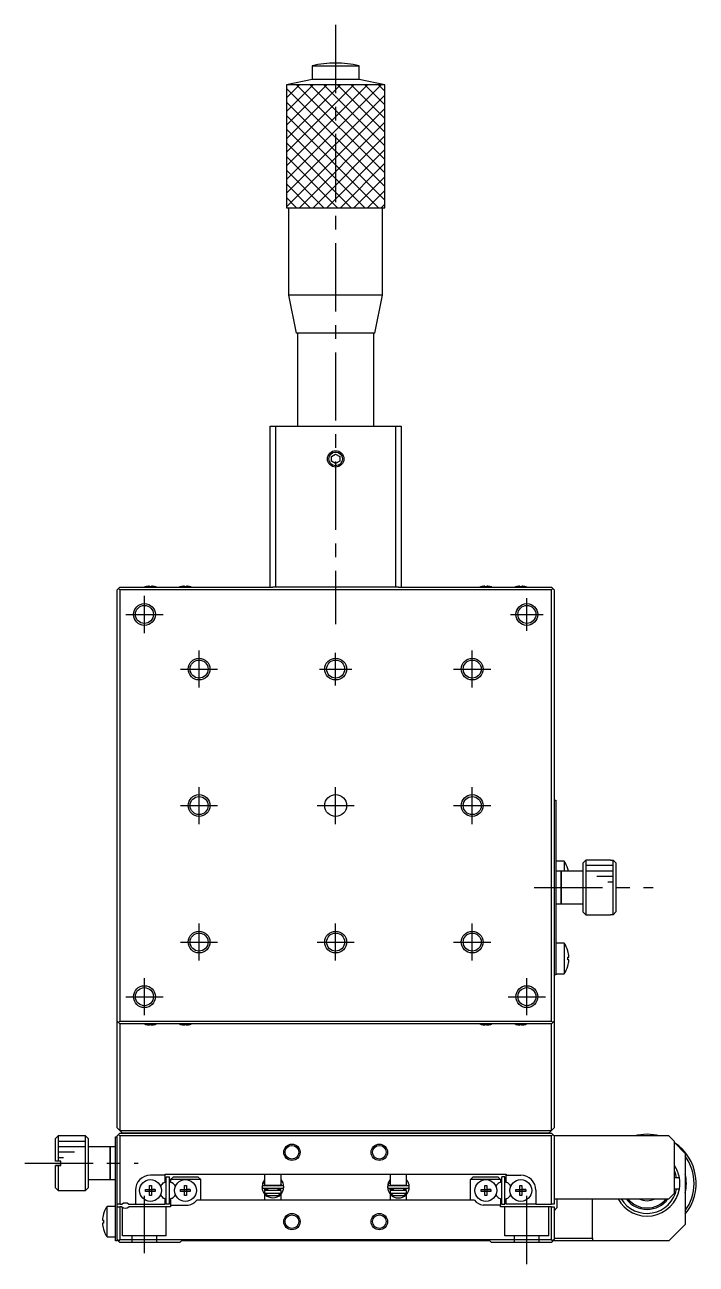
# Model space of a CAD drawing. Extents: x -456 to 403, y 25 to 700.
# Drawn here: x -137.8 to -14.9, y 56.8 to 283.8 of the extents above; entities that cross this region are included whole.
import ezdxf

# ---------------------------------------------------------------- set-up
doc = ezdxf.new("R2010")
doc.units = 0
doc.header["$LTSCALE"] = 10
doc.linetypes.add('CENTER', pattern=[2, 1.25, -0.25, 0.25, -0.25])
doc.linetypes.add('DASHED', pattern=[3.5, 2, -1.5])
doc.layers.get('0').update_dxf_attribs({"linetype": 'CONTINUOUS'})
doc.layers.add('CENTER', color=1, linetype='CENTER')

msp = doc.modelspace()

# ---------------------------------------------------------------- linework, layer by layer
at = {"color": 7, "linetype": 'CONTINUOUS'}
for p, q in [((-85.154457, 276.250419), (-76.554457, 276.250419)), ((-85.154457, 276.250419), (-85.154457, 273.750419)), ((-76.554457, 273.750419), (-76.554457, 276.250419)), ((-85.154457, 273.750419), (-89.854457, 272.750419)), ((-80.854485, 272.750419), (-89.854457, 272.750419)), ((-89.854457, 272.750419), (-89.854457, 250.250419)), ((-80.85447, 273.750419), (-85.154457, 273.750419)), ((-71.854457, 272.750419), (-80.854485, 272.750419)), ((-76.554457, 273.750419), (-80.85447, 273.750419)), ((-71.854457, 272.750419), (-76.554457, 273.750419)), ((-71.854457, 250.250419), (-71.854457, 272.750419)), ((-89.854457, 250.250419), (-71.854457, 250.250419)), ((-89.454457, 250.250419), (-89.454457, 234.250419)), ((-72.254457, 234.250419), (-72.254457, 250.250419)), ((-72.254457, 234.250419), (-89.454457, 234.250419)), ((-89.454457, 234.250419), (-88.054457, 227.250419)), ((-73.654457, 227.250419), (-72.254457, 234.250419)), ((-73.654457, 227.250419), (-88.054457, 227.250419)), ((-87.854457, 227.250419), (-87.854457, 210.250419)), ((-73.854457, 210.250419), (-73.854457, 227.250419)), ((-92.854457, 180.750419), (-92.854457, 210.250419)), ((-92.854457, 210.250419), (-91.854457, 210.250419)), ((-91.854457, 210.250419), (-91.854457, 180.750419)), ((-91.854457, 210.250419), (-69.854457, 210.250419)), ((-69.854457, 180.750419), (-69.854457, 210.250419)), ((-69.854457, 210.250419), (-68.854457, 210.250419)), ((-68.854457, 210.250419), (-68.854457, 180.750419)), ((-81.604457, 204.683431), (-80.854457, 205.116444)), ((-81.604457, 203.817406), (-81.604457, 204.683431)), ((-80.854457, 205.116444), (-80.104457, 204.683431)), ((-80.104457, 204.683431), (-80.104457, 203.817406)), ((-80.854457, 203.384393), (-81.604457, 203.817406)), ((-80.104457, 203.817406), (-80.854457, 203.384393)), ((-120.604457, 180.500419), (-120.854457, 180.250419)), ((-120.854457, 101.250419), (-120.854457, 180.250419)), ((-120.354457, 180.750419), (-120.604457, 180.500419)), ((-120.354457, 180.250419), (-120.604457, 180.500419)), ((-120.354457, 180.750419), (-92.354457, 180.750419)), ((-41.354457, 180.250419), (-120.354457, 180.250419)), ((-120.354457, 180.250419), (-120.354457, 101.250419)), ((-115.640819, 180.81994), (-115.643073, 180.824563)), ((-115.640819, 180.81994), (-115.643073, 180.824563)), ((-114.934457, 180.81994), (-114.934457, 180.940278)), ((-114.574457, 180.81994), (-114.934457, 180.81994)), ((-114.574457, 180.940278), (-114.574457, 180.81994)), ((-113.865841, 180.824563), (-113.868096, 180.81994)), ((-113.865841, 180.824563), (-113.868096, 180.81994)), ((-109.240819, 180.81994), (-109.243073, 180.824563)), ((-109.240819, 180.81994), (-109.243073, 180.824563)), ((-108.534457, 180.81994), (-108.534457, 180.940278)), ((-108.174457, 180.81994), (-108.534457, 180.81994)), ((-108.174457, 180.940278), (-108.174457, 180.81994)), ((-107.465841, 180.824563), (-107.468096, 180.81994)), ((-107.465841, 180.824563), (-107.468096, 180.81994)), ((-91.854457, 180.750419), (-92.354457, 180.750419)), ((-69.854457, 180.750419), (-91.854457, 180.750419)), ((-69.354457, 180.750419), (-69.854457, 180.750419)), ((-69.354457, 180.750419), (-41.354457, 180.750419)), ((-54.240819, 180.81994), (-54.243073, 180.824563)), ((-54.240819, 180.81994), (-54.243073, 180.824563)), ((-53.534457, 180.81994), (-53.534457, 180.940278)), ((-53.174457, 180.81994), (-53.534457, 180.81994)), ((-53.174457, 180.940278), (-53.174457, 180.81994)), ((-52.465841, 180.824563), (-52.468096, 180.81994)), ((-52.465841, 180.824563), (-52.468096, 180.81994)), ((-47.840819, 180.81994), (-47.843073, 180.824563)), ((-47.840819, 180.81994), (-47.843073, 180.824563)), ((-47.134457, 180.81994), (-47.134457, 180.940278)), ((-46.774457, 180.81994), (-47.134457, 180.81994)), ((-46.774457, 180.940278), (-46.774457, 180.81994)), ((-46.065841, 180.824563), (-46.068096, 180.81994)), ((-46.065841, 180.824563), (-46.068096, 180.81994)), ((-41.104457, 180.500419), (-41.354457, 180.750419)), ((-41.354457, 180.250419), (-41.104457, 180.500419)), ((-41.354457, 101.250419), (-41.354457, 180.250419)), ((-40.854457, 180.250419), (-41.104457, 180.500419)), ((-40.854457, 180.250419), (-40.854457, 101.250419)), ((-40.854457, 141.750419), (-40.554457, 141.750419)), ((-40.554457, 141.750419), (-40.554457, 139.750419)), ((-40.554457, 139.750419), (-40.554457, 111.750419)), ((-39.011994, 130.550419), (-40.554457, 130.550419)), ((-39.011994, 130.550419), (-39.011994, 128.750419)), ((-35.054457, 130.750419), (-35.554457, 130.250419)), ((-35.554457, 121.250419), (-35.554457, 130.250419)), ((-35.054457, 130.750419), (-35.054457, 120.750419)), ((-30.554457, 130.750419), (-35.054457, 130.750419)), ((-30.554457, 130.750419), (-30.554457, 130.734393)), ((-30.554457, 130.734393), (-30.054457, 130.734393)), ((-30.054457, 120.766444), (-30.054457, 130.734393)), ((-30.054457, 130.734393), (-29.554457, 130.232606)), ((-29.554457, 130.232606), (-29.554457, 121.268232)), ((-39.554457, 128.750419), (-40.554457, 128.750419)), ((-39.554457, 128.750419), (-39.554457, 122.750419)), ((-39.554457, 122.750419), (-39.554457, 128.750419)), ((-35.554457, 128.750419), (-39.554457, 128.750419)), ((-38.361253, 129.149558), (-38.355084, 129.152566)), ((-38.361253, 129.149558), (-38.355084, 129.152566)), ((-40.554457, 122.750419), (-39.554457, 122.750419)), ((-39.554457, 122.750419), (-35.554457, 122.750419)), ((-35.554457, 121.250419), (-35.054457, 120.750419)), ((-35.054457, 120.750419), (-30.554457, 120.750419)), ((-30.054457, 120.766444), (-30.554457, 120.766444)), ((-30.554457, 120.766444), (-30.554457, 120.750419)), ((-29.554457, 121.268232), (-30.054457, 120.766444)), ((-39.011994, 115.550419), (-40.554457, 115.550419)), ((-39.011994, 115.550419), (-39.011994, 109.950419)), ((-38.361253, 114.149558), (-38.355084, 114.152566)), ((-38.361253, 114.149558), (-38.355084, 114.152566)), ((-40.554457, 111.750419), (-40.554457, 109.750419)), ((-38.361253, 113.010419), (-38.167995, 113.010419)), ((-38.361253, 112.490419), (-38.361253, 113.010419)), ((-38.167995, 112.490419), (-38.361253, 112.490419)), ((-38.355084, 111.348271), (-38.361253, 111.35128)), ((-38.355084, 111.348271), (-38.361253, 111.35128)), ((-40.554457, 109.750419), (-40.854457, 109.750419)), ((-40.554457, 109.950419), (-39.011994, 109.950419)), ((-120.854457, 101.250419), (-120.604457, 101.000419)), ((-120.854457, 81.750419), (-120.854457, 101.250419)), ((-120.604457, 101.000419), (-120.354457, 101.250419)), ((-120.604457, 101.000419), (-120.354457, 100.750419)), ((-120.354457, 101.250419), (-41.354457, 101.250419)), ((-41.354457, 100.750419), (-120.354457, 100.750419)), ((-120.354457, 100.750419), (-120.354457, 81.250419)), ((-115.643073, 100.676275), (-115.640819, 100.680897)), ((-115.643073, 100.676275), (-115.640819, 100.680897)), ((-114.934457, 100.680897), (-114.574457, 100.680897)), ((-114.934457, 100.56056), (-114.934457, 100.680897)), ((-114.574457, 100.680897), (-114.574457, 100.56056)), ((-113.868096, 100.680897), (-113.865841, 100.676275)), ((-113.868096, 100.680897), (-113.865841, 100.676275)), ((-109.243073, 100.676275), (-109.240819, 100.680897)), ((-109.243073, 100.676275), (-109.240819, 100.680897)), ((-108.534457, 100.680897), (-108.174457, 100.680897)), ((-108.534457, 100.56056), (-108.534457, 100.680897)), ((-108.174457, 100.680897), (-108.174457, 100.56056)), ((-107.468096, 100.680897), (-107.465841, 100.676275)), ((-107.468096, 100.680897), (-107.465841, 100.676275)), ((-54.243073, 100.676275), (-54.240819, 100.680897)), ((-54.243073, 100.676275), (-54.240819, 100.680897)), ((-53.534457, 100.680897), (-53.174457, 100.680897)), ((-53.534457, 100.56056), (-53.534457, 100.680897)), ((-53.174457, 100.680897), (-53.174457, 100.56056)), ((-52.468096, 100.680897), (-52.465841, 100.676275)), ((-52.468096, 100.680897), (-52.465841, 100.676275)), ((-47.843073, 100.676275), (-47.840819, 100.680897)), ((-47.843073, 100.676275), (-47.840819, 100.680897)), ((-47.134457, 100.680897), (-46.774457, 100.680897)), ((-47.134457, 100.56056), (-47.134457, 100.680897)), ((-46.774457, 100.680897), (-46.774457, 100.56056)), ((-46.068096, 100.680897), (-46.065841, 100.676275)), ((-46.068096, 100.680897), (-46.065841, 100.676275)), ((-41.104457, 101.000419), (-41.354457, 101.250419)), ((-41.354457, 100.750419), (-41.104457, 101.000419)), ((-41.354457, 81.250419), (-41.354457, 100.750419)), ((-41.104457, 101.000419), (-40.854457, 101.250419)), ((-40.854457, 101.250419), (-40.854457, 81.750419)), ((-120.354457, 81.250419), (-120.854457, 81.750419)), ((-40.854457, 81.750419), (-41.354457, 81.250419)), ((-131.654457, 80.250419), (-132.154457, 79.750419)), ((-132.154457, 75.650419), (-132.154457, 79.750419)), ((-131.654457, 80.250419), (-131.654457, 75.650419)), ((-126.654457, 80.250419), (-131.654457, 80.250419)), ((-126.654457, 75.250419), (-126.654457, 80.250419)), ((-126.154457, 79.750419), (-126.654457, 80.250419)), ((-126.154457, 79.750419), (-126.154457, 75.250419)), ((-121.154457, 80.050419), (-120.854457, 80.050419)), ((-121.154457, 78.050419), (-121.154457, 80.050419)), ((-120.854457, 80.250419), (-120.604457, 80.500419)), ((-120.854457, 67.750419), (-120.854457, 80.250419)), ((-120.354457, 80.750419), (-120.604457, 80.500419)), ((-120.604457, 80.500419), (-120.354457, 80.250419)), ((-120.354457, 81.250419), (-41.354457, 81.250419)), ((-119.854457, 80.750419), (-120.354457, 81.250419)), ((-120.354457, 80.750419), (-119.854457, 80.750419)), ((-120.354457, 80.250419), (-120.354457, 67.750419)), ((-41.354457, 80.250419), (-120.354457, 80.250419)), ((-41.854457, 80.750419), (-119.854457, 80.750419)), ((-119.854457, 80.750419), (-41.854457, 80.750419)), ((-41.354457, 81.250419), (-41.854457, 80.750419)), ((-41.854457, 80.750419), (-41.354457, 80.750419)), ((-41.354457, 80.750419), (-41.104457, 80.500419)), ((-41.354457, 80.250419), (-41.104457, 80.500419)), ((-41.354457, 67.750419), (-41.354457, 80.250419)), ((-41.104457, 80.500419), (-40.854457, 80.250419)), ((-19.854457, 80.250419), (-40.854457, 80.250419)), ((-40.854457, 80.250419), (-40.854457, 67.750419)), ((-18.854457, 79.250419), (-19.854457, 80.250419)), ((-122.154457, 78.250419), (-126.154457, 78.250419)), ((-122.154457, 75.250419), (-122.154457, 78.250419)), ((-122.154457, 78.250419), (-122.154457, 75.250419)), ((-121.154457, 78.250419), (-122.154457, 78.250419)), ((-121.154457, 63.050419), (-121.154457, 78.050419)), ((-18.854457, 69.750419), (-18.854457, 79.250419)), ((-16.854457, 77.050419), (-18.854457, 79.050419)), ((-131.654457, 75.650419), (-132.154457, 75.650419)), ((-131.154457, 75.650419), (-131.654457, 75.650419)), ((-131.154457, 74.850419), (-131.154457, 75.650419)), ((-126.654457, 70.250419), (-126.654457, 75.250419)), ((-126.154457, 75.250419), (-126.154457, 70.750419)), ((-122.154457, 72.250419), (-122.154457, 75.250419)), ((-122.154457, 75.250419), (-122.154457, 72.250419)), ((-16.854457, 77.050419), (-16.854457, 64.050419)), ((-132.154457, 70.750419), (-132.154457, 74.850419)), ((-132.154457, 74.850419), (-131.654457, 74.850419)), ((-131.654457, 74.850419), (-132.154457, 74.850419)), ((-131.154457, 74.850419), (-131.654457, 74.850419)), ((-131.654457, 74.850419), (-131.654457, 70.250419)), ((-131.654457, 74.850419), (-131.154457, 74.850419)), ((-112.054457, 73.050419), (-114.754457, 73.050419)), ((-112.054457, 73.250419), (-49.654457, 73.250419)), ((-112.054457, 73.050419), (-112.054457, 73.250419)), ((-112.054457, 71.794831), (-112.054457, 73.050419)), ((-111.854457, 67.750419), (-111.854457, 72.750419)), ((-111.854457, 71.809314), (-111.854457, 72.750419)), ((-111.854457, 72.750419), (-111.254457, 72.750419)), ((-111.254457, 67.750419), (-111.254457, 72.750419)), ((-111.054457, 72.250419), (-110.554457, 72.750419)), ((-110.554457, 72.750419), (-106.054457, 72.750419)), ((-106.054457, 72.750419), (-105.554457, 72.250419)), ((-93.854457, 73.250419), (-93.854457, 71.250419)), ((-90.854457, 71.250419), (-90.854457, 73.250419)), ((-70.854457, 73.250419), (-70.854457, 71.250419)), ((-67.854457, 71.250419), (-67.854457, 73.250419)), ((-56.154457, 72.250419), (-55.654457, 72.750419)), ((-55.654457, 72.750419), (-51.154457, 72.750419)), ((-51.154457, 72.750419), (-50.654457, 72.250419)), ((-50.454457, 67.750419), (-50.454457, 72.750419)), ((-49.854457, 72.750419), (-50.454457, 72.750419)), ((-49.854457, 67.750419), (-49.854457, 72.750419)), ((-49.854457, 71.809314), (-49.854457, 72.750419)), ((-49.654457, 73.250419), (-49.654457, 73.050419)), ((-49.654457, 73.050419), (-46.954457, 73.050419)), ((-49.654457, 71.794831), (-49.654457, 73.050419)), ((-132.154457, 70.750419), (-131.654457, 70.250419)), ((-126.654457, 70.250419), (-126.154457, 70.750419)), ((-126.154457, 72.250419), (-122.154457, 72.250419)), ((-122.154457, 72.250419), (-121.154457, 72.250419)), ((-115.640819, 70.430419), (-114.934457, 70.430419)), ((-115.640819, 70.070419), (-115.640819, 70.430419)), ((-115.640819, 70.430419), (-114.934457, 70.430419)), ((-114.934457, 71.13678), (-114.574457, 71.13678)), ((-114.934457, 70.430419), (-114.934457, 71.13678)), ((-114.924085, 70.420047), (-114.934457, 70.430419)), ((-114.924085, 70.080791), (-114.924085, 70.420047)), ((-114.924085, 70.420047), (-114.584829, 70.420047)), ((-114.584829, 70.420047), (-114.574457, 70.430419)), ((-114.584829, 70.420047), (-114.584829, 70.080791)), ((-114.574457, 71.13678), (-114.574457, 70.430419)), ((-114.574457, 70.430419), (-113.868096, 70.430419)), ((-113.868096, 70.430419), (-114.574457, 70.430419)), ((-113.868096, 70.430419), (-113.868096, 70.070419)), ((-112.348207, 71.625234), (-112.054457, 71.794831)), ((-111.854457, 71.809314), (-111.854457, 71.900419)), ((-111.854457, 71.809314), (-111.854457, 71.900419)), ((-111.854457, 71.809314), (-111.854457, 71.900419)), ((-111.854457, 71.809314), (-111.854457, 71.900419)), ((-111.854457, 71.809314), (-111.854457, 71.900419)), ((-111.854457, 71.809314), (-111.854457, 71.900419)), ((-111.854457, 71.809314), (-111.854457, 71.900419)), ((-111.854457, 71.809314), (-111.854457, 71.900419)), ((-111.854457, 71.809314), (-111.854457, 71.900419)), ((-111.854457, 71.809314), (-111.854457, 71.900419)), ((-111.854457, 71.809314), (-111.854457, 71.900419)), ((-111.854457, 71.809314), (-111.854457, 71.900419)), ((-111.854457, 68.600419), (-111.854457, 71.900419)), ((-111.854457, 71.809314), (-111.854457, 71.900419)), ((-111.854457, 71.809314), (-111.854457, 71.900419)), ((-111.854457, 71.809314), (-111.854457, 71.900419)), ((-111.854457, 71.809314), (-111.854457, 71.900419)), ((-111.854457, 71.809314), (-111.854457, 71.900419)), ((-111.854457, 71.809314), (-111.854457, 71.900419)), ((-111.854457, 71.809314), (-111.854457, 71.900419)), ((-111.854457, 71.809314), (-111.854457, 71.900419)), ((-111.854457, 71.809314), (-111.854457, 71.900419)), ((-111.854457, 71.809314), (-111.854457, 71.900419)), ((-111.854457, 71.809314), (-111.854457, 71.900419)), ((-111.854457, 71.809314), (-111.854457, 71.900419)), ((-108.354457, 72.250419), (-111.054457, 72.250419)), ((-111.054457, 72.250419), (-111.054457, 71.794831)), ((-111.054457, 71.794831), (-110.760707, 71.625234)), ((-109.240819, 70.430419), (-108.534457, 70.430419)), ((-109.240819, 70.070419), (-109.240819, 70.430419)), ((-109.240819, 70.430419), (-108.534457, 70.430419)), ((-108.534457, 71.13678), (-108.174457, 71.13678)), ((-108.534457, 70.430419), (-108.534457, 71.13678)), ((-108.524085, 70.420047), (-108.534457, 70.430419)), ((-108.524085, 70.080791), (-108.524085, 70.420047)), ((-108.524085, 70.420047), (-108.184829, 70.420047)), ((-105.554457, 72.250419), (-108.354457, 72.250419)), ((-108.184829, 70.420047), (-108.174457, 70.430419)), ((-108.184829, 70.420047), (-108.184829, 70.080791)), ((-108.174457, 71.13678), (-108.174457, 70.430419)), ((-108.174457, 70.430419), (-107.468096, 70.430419)), ((-107.468096, 70.430419), (-108.174457, 70.430419)), ((-107.468096, 70.430419), (-107.468096, 70.070419)), ((-105.554457, 68.450419), (-105.554457, 72.250419)), ((-94.175745, 71.687268), (-94.334677, 70.933793)), ((-94.235838, 71.435682), (-94.236696, 71.399942)), ((-94.236696, 71.399942), (-94.235767, 71.364205)), ((-94.233197, 71.471336), (-94.235838, 71.435682)), ((-94.235767, 71.364205), (-94.233055, 71.328558)), ((-94.228777, 71.50682), (-94.233197, 71.471336)), ((-94.233055, 71.328558), (-94.228566, 71.293087)), ((-94.22259, 71.542044), (-94.228777, 71.50682)), ((-94.228566, 71.293087), (-94.222311, 71.257881)), ((-94.214649, 71.576923), (-94.22259, 71.542044)), ((-94.222311, 71.257881), (-94.214305, 71.223024)), ((-94.204974, 71.611372), (-94.214649, 71.576923)), ((-94.214305, 71.223024), (-94.204567, 71.188601)), ((-94.193589, 71.645304), (-94.204974, 71.611372)), ((-94.204567, 71.188601), (-94.193121, 71.154698)), ((-94.181252, 71.676891), (-94.193589, 71.645304)), ((-94.193121, 71.154698), (-94.179995, 71.121397)), ((-94.181548, 71.675459), (-94.180859, 71.677601)), ((-94.180859, 71.677601), (-94.178918, 71.679214)), ((-93.854626, 72.204773), (-94.180325, 71.676419)), ((-94.179995, 71.121397), (-94.179217, 71.119566)), ((-94.178918, 71.679214), (-94.175735, 71.680288)), ((-94.176476, 71.685557), (-93.85443, 71.577187)), ((-94.175943, 71.67963), (-94.176476, 71.685557)), ((-94.162044, 71.718747), (-94.175745, 71.687268)), ((-94.175735, 71.680288), (-94.171331, 71.680816)), ((-94.171331, 71.680816), (-94.165732, 71.680797)), ((-94.165732, 71.680797), (-94.158971, 71.680229)), ((-94.158971, 71.680229), (-94.15109, 71.679116)), ((-94.15109, 71.679116), (-94.142137, 71.677464)), ((-94.142137, 71.677464), (-94.132164, 71.675285)), ((-94.132164, 71.675285), (-94.121234, 71.67259)), ((-94.121234, 71.67259), (-94.109411, 71.669397)), ((-90.561144, 71.130153), (-94.111144, 71.130153)), ((-94.111144, 70.680153), (-90.561144, 70.680153)), ((-94.109411, 71.669397), (-94.096767, 71.665724)), ((-94.096767, 71.665724), (-94.083379, 71.661595)), ((-94.083379, 71.661595), (-94.069328, 71.657032)), ((-94.069328, 71.657032), (-94.054698, 71.652066)), ((-94.054698, 71.652066), (-94.039578, 71.646724)), ((-94.039578, 71.646724), (-94.02406, 71.64104)), ((-94.02406, 71.64104), (-94.008237, 71.635049)), ((-94.008237, 71.635049), (-93.992205, 71.628785)), ((-93.992205, 71.628785), (-93.976061, 71.622288)), ((-93.976061, 71.622288), (-93.959903, 71.615596)), ((-93.959903, 71.615596), (-93.943827, 71.60875)), ((-93.943827, 71.60875), (-93.927933, 71.601791)), ((-93.927933, 71.601791), (-93.912314, 71.594761)), ((-93.912314, 71.594761), (-93.897067, 71.587703)), ((-93.897067, 71.587703), (-93.882282, 71.58066)), ((-93.882282, 71.58066), (-93.86805, 71.573674)), ((-93.741878, 70.250381), (-93.870749, 70.680101)), ((-93.86805, 71.573674), (-93.854457, 71.566787)), ((-93.854457, 71.250419), (-90.854457, 71.250419)), ((-93.354457, 70.450419), (-93.819004, 70.450419)), ((-93.511593, 71.130153), (-93.74031, 71.250411)), ((-93.354457, 71.250419), (-93.354457, 71.130153)), ((-93.354457, 70.680153), (-93.354457, 70.250419)), ((-91.354457, 71.130153), (-91.354457, 71.250419)), ((-91.354457, 70.250419), (-91.354457, 70.680153)), ((-90.854457, 70.450419), (-91.354457, 70.450419)), ((-90.932004, 71.250374), (-91.160696, 71.130153)), ((-90.854083, 71.361653), (-90.825182, 71.254847)), ((-90.825182, 71.254847), (-90.801526, 71.130171)), ((-90.492054, 71.676634), (-90.50501, 71.70689)), ((-90.490741, 71.675459), (-90.491516, 71.675141)), ((-90.491099, 71.673311), (-90.490741, 71.675459)), ((-90.491037, 71.676891), (-90.490741, 71.675459)), ((-90.473298, 71.629901), (-90.491037, 71.676891)), ((-90.472582, 71.627771), (-90.473298, 71.629901)), ((-90.472271, 71.62684), (-90.472582, 71.627771)), ((-90.471778, 71.625354), (-90.472271, 71.62684)), ((-90.471468, 71.624414), (-90.471778, 71.625354)), ((-90.470932, 71.62278), (-90.471468, 71.624414)), ((-90.470543, 71.621582), (-90.470932, 71.62278)), ((-90.469796, 71.619266), (-90.470543, 71.621582)), ((-90.469427, 71.618113), (-90.469796, 71.619266)), ((-71.199727, 71.709519), (-71.372361, 70.924565)), ((-71.273522, 71.426453), (-71.274379, 71.390713)), ((-71.274379, 71.390713), (-71.273451, 71.354976)), ((-71.27088, 71.462108), (-71.273522, 71.426453)), ((-71.273451, 71.354976), (-71.270738, 71.319329)), ((-71.266461, 71.497591), (-71.27088, 71.462108)), ((-71.270738, 71.319329), (-71.266249, 71.283859)), ((-71.260273, 71.532815), (-71.266461, 71.497591)), ((-71.266249, 71.283859), (-71.259994, 71.248652)), ((-71.252333, 71.567695), (-71.260273, 71.532815)), ((-71.259994, 71.248652), (-71.251988, 71.213795)), ((-71.242658, 71.602143), (-71.252333, 71.567695)), ((-71.251988, 71.213795), (-71.242251, 71.179373)), ((-71.231272, 71.636075), (-71.242658, 71.602143)), ((-71.242251, 71.179373), (-71.230805, 71.14547)), ((-71.218935, 71.667662), (-71.231272, 71.636075)), ((-71.230805, 71.14547), (-71.217678, 71.112169)), ((-71.219231, 71.666231), (-71.218387, 71.66858)), ((-71.218387, 71.66858), (-71.215994, 71.670274)), ((-70.85461, 72.238396), (-71.218008, 71.66719)), ((-71.217678, 71.112169), (-71.2169, 71.110337)), ((-71.215994, 71.670274), (-71.212071, 71.671298)), ((-71.214159, 71.676328), (-70.854429, 71.547511)), ((-71.213626, 71.670402), (-71.214159, 71.676328)), ((-71.212071, 71.671298), (-71.206646, 71.671647)), ((-71.206646, 71.671647), (-71.199761, 71.671317)), ((-71.199761, 71.671317), (-71.191466, 71.67031)), ((-71.191466, 71.67031), (-71.181824, 71.668634)), ((-71.181824, 71.668634), (-71.170908, 71.666302)), ((-71.170908, 71.666302), (-71.158798, 71.663331)), ((-71.158798, 71.663331), (-71.145585, 71.659743)), ((-67.598828, 71.120924), (-71.148828, 71.120924)), ((-71.148828, 70.670924), (-67.598828, 70.670924)), ((-71.145585, 71.659743), (-71.131368, 71.655565)), ((-71.131368, 71.655565), (-71.116253, 71.650829)), ((-71.116253, 71.650829), (-71.100354, 71.64557)), ((-71.100354, 71.64557), (-71.083789, 71.639826)), ((-71.083789, 71.639826), (-71.066683, 71.633642)), ((-71.066683, 71.633642), (-71.049162, 71.627063)), ((-71.049162, 71.627063), (-71.031359, 71.620139)), ((-71.031359, 71.620139), (-71.013406, 71.612921)), ((-71.013406, 71.612921), (-70.995437, 71.605463)), ((-70.995437, 71.605463), (-70.977588, 71.597821)), ((-70.977588, 71.597821), (-70.959991, 71.590053)), ((-70.959991, 71.590053), (-70.942778, 71.582216)), ((-70.942778, 71.582216), (-70.926078, 71.574369)), ((-70.926078, 71.574369), (-70.910016, 71.56657)), ((-70.910016, 71.56657), (-70.894712, 71.558879)), ((-70.78381, 70.250368), (-70.908433, 70.670873)), ((-70.894712, 71.558879), (-70.88028, 71.551352)), ((-70.88028, 71.551352), (-70.866828, 71.544046)), ((-70.866828, 71.544046), (-70.854457, 71.537015)), ((-70.854457, 71.250419), (-67.854457, 71.250419)), ((-70.354457, 70.450419), (-70.854457, 70.450419)), ((-70.854457, 70.450419), (-70.854457, 70.436313)), ((-70.854457, 70.436291), (-70.854457, 70.436147)), ((-70.854457, 70.436069), (-70.854457, 70.435922)), ((-70.549276, 71.120924), (-70.783982, 71.250388)), ((-70.354457, 71.250419), (-70.354457, 71.120924)), ((-70.354457, 70.670924), (-70.354457, 70.250419)), ((-68.354457, 71.120924), (-68.354457, 71.250419)), ((-68.354457, 70.250419), (-68.354457, 70.670924)), ((-67.88856, 70.450419), (-68.354457, 70.450419)), ((-67.96368, 71.250378), (-68.19838, 71.120924)), ((-67.863995, 71.250432), (-67.83921, 71.120943)), ((-67.529738, 71.667406), (-67.542694, 71.697661)), ((-67.528424, 71.666231), (-67.5292, 71.665912)), ((-67.528783, 71.664083), (-67.528424, 71.666231)), ((-67.528721, 71.667662), (-67.528424, 71.666231)), ((-67.510981, 71.620673), (-67.528721, 71.667662)), ((-67.510265, 71.618542), (-67.510981, 71.620673)), ((-67.509954, 71.617611), (-67.510265, 71.618542)), ((-67.509462, 71.616126), (-67.509954, 71.617611)), ((-67.509151, 71.615185), (-67.509462, 71.616126)), ((-67.508616, 71.613551), (-67.509151, 71.615185)), ((-67.508226, 71.612353), (-67.508616, 71.613551)), ((-67.507479, 71.610037), (-67.508226, 71.612353)), ((-67.50711, 71.608884), (-67.507479, 71.610037)), ((-56.154457, 68.450419), (-56.154457, 72.250419)), ((-53.354457, 72.250419), (-56.154457, 72.250419)), ((-54.240819, 70.430419), (-53.534457, 70.430419)), ((-54.240819, 70.070419), (-54.240819, 70.430419)), ((-54.240819, 70.430419), (-53.534457, 70.430419)), ((-53.534457, 71.13678), (-53.174457, 71.13678)), ((-53.534457, 70.430419), (-53.534457, 71.13678)), ((-53.524085, 70.420047), (-53.534457, 70.430419)), ((-53.524085, 70.080791), (-53.524085, 70.420047)), ((-53.524085, 70.420047), (-53.184829, 70.420047)), ((-50.654457, 72.250419), (-53.354457, 72.250419)), ((-53.184829, 70.420047), (-53.174457, 70.430419)), ((-53.184829, 70.420047), (-53.184829, 70.080791)), ((-53.174457, 71.13678), (-53.174457, 70.430419)), ((-53.174457, 70.430419), (-52.468096, 70.430419)), ((-52.468096, 70.430419), (-53.174457, 70.430419)), ((-52.468096, 70.430419), (-52.468096, 70.070419)), ((-50.654457, 71.794831), (-50.948207, 71.625234)), ((-50.654457, 72.250419), (-50.654457, 71.794831)), ((-49.854457, 71.809314), (-49.854457, 71.900419)), ((-49.854457, 71.809314), (-49.854457, 71.900419)), ((-49.854457, 71.809314), (-49.854457, 71.900419)), ((-49.854457, 71.809314), (-49.854457, 71.900419)), ((-49.854457, 71.809314), (-49.854457, 71.900419)), ((-49.854457, 71.809314), (-49.854457, 71.900419)), ((-49.854457, 71.809314), (-49.854457, 71.900419)), ((-49.854457, 71.809314), (-49.854457, 71.900419)), ((-49.854457, 71.809314), (-49.854457, 71.900419)), ((-49.854457, 71.809314), (-49.854457, 71.900419)), ((-49.854457, 71.809314), (-49.854457, 71.900419)), ((-49.854457, 68.600419), (-49.854457, 71.900419)), ((-49.854457, 71.809314), (-49.854457, 71.900419)), ((-49.854457, 71.809314), (-49.854457, 71.900419)), ((-49.854457, 71.809314), (-49.854457, 71.900419)), ((-49.854457, 71.809314), (-49.854457, 71.900419)), ((-49.854457, 71.809314), (-49.854457, 71.900419)), ((-49.854457, 71.809314), (-49.854457, 71.900419)), ((-49.854457, 71.809314), (-49.854457, 71.900419)), ((-49.854457, 71.809314), (-49.854457, 71.900419)), ((-49.854457, 71.809314), (-49.854457, 71.900419)), ((-49.854457, 71.809314), (-49.854457, 71.900419)), ((-49.360707, 71.625234), (-49.654457, 71.794831)), ((-47.840819, 70.430419), (-47.134457, 70.430419)), ((-47.840819, 70.070419), (-47.840819, 70.430419)), ((-47.840819, 70.430419), (-47.134457, 70.430419)), ((-47.134457, 71.13678), (-46.774457, 71.13678)), ((-47.134457, 70.430419), (-47.134457, 71.13678)), ((-47.124085, 70.420047), (-47.134457, 70.430419)), ((-47.124085, 70.080791), (-47.124085, 70.420047)), ((-47.124085, 70.420047), (-46.784829, 70.420047)), ((-46.784829, 70.420047), (-46.774457, 70.430419)), ((-46.784829, 70.420047), (-46.784829, 70.080791)), ((-46.774457, 71.13678), (-46.774457, 70.430419)), ((-46.774457, 70.430419), (-46.068096, 70.430419)), ((-46.068096, 70.430419), (-46.774457, 70.430419)), ((-46.068096, 70.430419), (-46.068096, 70.070419)), ((-17.938377, 72.550419), (-18.854457, 72.550419)), ((-18.44613, 72.550419), (-18.854457, 72.550419)), ((-18.854457, 70.550419), (-18.44613, 70.550419)), ((-17.938377, 72.550419), (-18.44613, 72.550419)), ((-18.44613, 70.550419), (-17.938377, 70.550419)), ((-131.654457, 70.250419), (-126.654457, 70.250419)), ((-117.504457, 70.300419), (-117.504457, 67.750419)), ((-114.934457, 70.070419), (-115.640819, 70.070419)), ((-114.924085, 70.080791), (-114.934457, 70.070419)), ((-114.934457, 69.364057), (-114.934457, 70.070419)), ((-114.574457, 69.364057), (-114.934457, 69.364057)), ((-114.584829, 70.080791), (-114.924085, 70.080791)), ((-114.584829, 70.080791), (-114.574457, 70.070419)), ((-114.574457, 70.070419), (-114.574457, 69.364057)), ((-113.868096, 70.070419), (-114.574457, 70.070419)), ((-112.054457, 68.706007), (-112.348207, 68.875603)), ((-112.054457, 67.750419), (-112.054457, 68.706007)), ((-111.854457, 68.600419), (-111.854457, 68.691523)), ((-111.854457, 68.600419), (-111.854457, 68.691523)), ((-111.854457, 68.600419), (-111.854457, 68.691523)), ((-111.854457, 68.600419), (-111.854457, 68.691523)), ((-111.854457, 68.600419), (-111.854457, 68.691523)), ((-111.854457, 68.600419), (-111.854457, 68.691523)), ((-111.854457, 68.600419), (-111.854457, 68.691523)), ((-111.854457, 68.600419), (-111.854457, 68.691523)), ((-111.854457, 68.600419), (-111.854457, 68.691523)), ((-111.854457, 68.600419), (-111.854457, 68.691523)), ((-111.854457, 68.600419), (-111.854457, 68.691523)), ((-111.854457, 68.600419), (-111.854457, 68.691523)), ((-111.854457, 68.600419), (-111.854457, 68.691523)), ((-111.854457, 68.600419), (-111.854457, 68.691523)), ((-111.854457, 68.600419), (-111.854457, 68.691523)), ((-111.854457, 68.600419), (-111.854457, 68.691523)), ((-111.854457, 67.750419), (-111.854457, 68.691523)), ((-111.854457, 68.600419), (-111.854457, 68.691523)), ((-111.854457, 68.600419), (-111.854457, 68.691523)), ((-111.854457, 68.600419), (-111.854457, 68.691523)), ((-111.854457, 68.600419), (-111.854457, 68.691523)), ((-111.854457, 68.600419), (-111.854457, 68.691523)), ((-111.854457, 68.600419), (-111.854457, 68.691523)), ((-111.854457, 68.600419), (-111.854457, 68.691523)), ((-111.854457, 68.600419), (-111.854457, 68.691523)), ((-111.854457, 68.600419), (-111.854457, 68.691523)), ((-111.854457, 68.600419), (-111.854457, 68.691523)), ((-111.854457, 68.600419), (-111.854457, 68.691523)), ((-111.854457, 68.600419), (-111.854457, 68.691523)), ((-111.854457, 68.600419), (-111.854457, 68.691523)), ((-111.854457, 68.600419), (-111.854457, 68.691523)), ((-111.854457, 68.600419), (-111.854457, 68.691523)), ((-110.760707, 68.875603), (-111.054457, 68.706007)), ((-111.054457, 68.706007), (-111.054457, 67.550419)), ((-108.534457, 70.070419), (-109.240819, 70.070419)), ((-108.524085, 70.080791), (-108.534457, 70.070419)), ((-108.534457, 69.364057), (-108.534457, 70.070419)), ((-108.174457, 69.364057), (-108.534457, 69.364057)), ((-108.184829, 70.080791), (-108.524085, 70.080791)), ((-108.184829, 70.080791), (-108.174457, 70.070419)), ((-108.174457, 70.070419), (-108.174457, 69.364057)), ((-107.468096, 70.070419), (-108.174457, 70.070419)), ((-55.433519, 68.450419), (-106.275395, 68.450419)), ((-90.854457, 70.250419), (-93.854457, 70.250419)), ((-93.854457, 70.250419), (-93.854457, 69.750419)), ((-93.854457, 69.750419), (-93.80014, 69.750419)), ((-93.854457, 69.605034), (-93.854457, 68.450419)), ((-93.80014, 69.750419), (-90.908774, 69.750419)), ((-93.270972, 69.250419), (-93.80014, 69.750419)), ((-91.437942, 69.250419), (-93.270972, 69.250419)), ((-90.908774, 69.750419), (-91.437942, 69.250419)), ((-90.908774, 69.750419), (-90.854457, 69.750419)), ((-90.854457, 69.750419), (-90.854457, 70.250419)), ((-90.854457, 69.563656), (-90.854457, 69.5638)), ((-90.854457, 68.450419), (-90.854457, 69.563437)), ((-67.854457, 70.250419), (-70.854457, 70.250419)), ((-70.854457, 70.250419), (-70.854457, 69.750419)), ((-70.854457, 69.750419), (-70.80014, 69.750419)), ((-70.854457, 69.553959), (-70.854457, 69.553856)), ((-70.854457, 69.552987), (-70.854457, 68.450419)), ((-70.80014, 69.750419), (-67.908774, 69.750419)), ((-70.270972, 69.250419), (-70.80014, 69.750419)), ((-68.437942, 69.250419), (-70.270972, 69.250419)), ((-67.908774, 69.750419), (-68.437942, 69.250419)), ((-67.908774, 69.750419), (-67.854457, 69.750419)), ((-67.854457, 69.750419), (-67.854457, 70.250419)), ((-67.854457, 69.597777), (-67.854457, 69.597879)), ((-67.854457, 68.450419), (-67.854457, 69.597028)), ((-53.534457, 70.070419), (-54.240819, 70.070419)), ((-53.524085, 70.080791), (-53.534457, 70.070419)), ((-53.534457, 69.364057), (-53.534457, 70.070419)), ((-53.174457, 69.364057), (-53.534457, 69.364057)), ((-53.184829, 70.080791), (-53.524085, 70.080791)), ((-53.184829, 70.080791), (-53.174457, 70.070419)), ((-53.174457, 70.070419), (-53.174457, 69.364057)), ((-52.468096, 70.070419), (-53.174457, 70.070419)), ((-50.948207, 68.875603), (-50.654457, 68.706007)), ((-50.654457, 68.706007), (-50.654457, 67.550419)), ((-49.854457, 68.600419), (-49.854457, 68.691523)), ((-49.854457, 68.600419), (-49.854457, 68.691523)), ((-49.854457, 68.600419), (-49.854457, 68.691523)), ((-49.854457, 68.600419), (-49.854457, 68.691523)), ((-49.854457, 68.600419), (-49.854457, 68.691523)), ((-49.854457, 68.600419), (-49.854457, 68.691523)), ((-49.854457, 68.600419), (-49.854457, 68.691523)), ((-49.854457, 68.600419), (-49.854457, 68.691523)), ((-49.854457, 68.600419), (-49.854457, 68.691523)), ((-49.854457, 68.600419), (-49.854457, 68.691523)), ((-49.854457, 68.600419), (-49.854457, 68.691523)), ((-49.854457, 68.600419), (-49.854457, 68.691523)), ((-49.854457, 68.600419), (-49.854457, 68.691523)), ((-49.854457, 68.600419), (-49.854457, 68.691523)), ((-49.854457, 68.600419), (-49.854457, 68.691523)), ((-49.854457, 68.600419), (-49.854457, 68.691523)), ((-49.854457, 67.750419), (-49.854457, 68.691523)), ((-49.854457, 68.600419), (-49.854457, 68.691523)), ((-49.854457, 68.600419), (-49.854457, 68.691523)), ((-49.854457, 68.600419), (-49.854457, 68.691523)), ((-49.854457, 68.600419), (-49.854457, 68.691523)), ((-49.854457, 68.600419), (-49.854457, 68.691523)), ((-49.854457, 68.600419), (-49.854457, 68.691523)), ((-49.854457, 68.600419), (-49.854457, 68.691523)), ((-49.854457, 68.600419), (-49.854457, 68.691523)), ((-49.854457, 68.600419), (-49.854457, 68.691523)), ((-49.854457, 68.600419), (-49.854457, 68.691523)), ((-49.854457, 68.600419), (-49.854457, 68.691523)), ((-49.854457, 68.600419), (-49.854457, 68.691523)), ((-49.854457, 68.600419), (-49.854457, 68.691523)), ((-49.854457, 68.600419), (-49.854457, 68.691523)), ((-49.854457, 68.600419), (-49.854457, 68.691523)), ((-49.654457, 68.706007), (-49.360707, 68.875603)), ((-49.654457, 67.750419), (-49.654457, 68.706007)), ((-47.134457, 70.070419), (-47.840819, 70.070419)), ((-47.124085, 70.080791), (-47.134457, 70.070419)), ((-47.134457, 69.364057), (-47.134457, 70.070419)), ((-46.774457, 69.364057), (-47.134457, 69.364057)), ((-46.784829, 70.080791), (-47.124085, 70.080791)), ((-46.784829, 70.080791), (-46.774457, 70.070419)), ((-46.774457, 70.070419), (-46.774457, 69.364057)), ((-46.068096, 70.070419), (-46.774457, 70.070419)), ((-44.204457, 70.300419), (-44.204457, 67.750419)), ((-40.854457, 68.750419), (-19.854457, 68.750419)), ((-40.354457, 68.750419), (-40.354457, 67.050419)), ((-33.854457, 61.550419), (-33.854457, 68.750419)), ((-19.854457, 68.750419), (-18.854457, 69.750419)), ((-123.35383, 65.952566), (-123.347662, 65.949558)), ((-122.69692, 61.750419), (-122.69692, 67.350419)), ((-121.154457, 67.350419), (-122.69692, 67.350419)), ((-120.854457, 67.250419), (-120.854457, 67.750419)), ((-120.354457, 67.750419), (-120.854457, 67.750419)), ((-120.854457, 61.250419), (-120.854457, 67.250419)), ((-120.854457, 67.250419), (-120.354457, 67.250419)), ((-120.354457, 67.750419), (-119.954457, 67.750419)), ((-120.354457, 67.250419), (-120.354457, 61.250419)), ((-120.015895, 67.250419), (-120.354457, 67.250419)), ((-118.754457, 67.750419), (-117.504457, 67.750419)), ((-111.054457, 67.250419), (-118.693019, 67.250419)), ((-117.504457, 67.750419), (-112.054457, 67.750419)), ((-111.254457, 67.750419), (-111.854457, 67.750419)), ((-111.054457, 67.550419), (-111.054457, 67.250419)), ((-111.054457, 67.550419), (-107.832442, 67.550419)), ((-50.654457, 67.550419), (-53.876472, 67.550419)), ((-50.654457, 67.250419), (-50.654457, 67.550419)), ((-41.354457, 67.250419), (-50.654457, 67.250419)), ((-50.454457, 67.750419), (-49.854457, 67.750419)), ((-44.204457, 67.750419), (-49.654457, 67.750419)), ((-44.204457, 67.750419), (-41.354457, 67.750419)), ((-40.854457, 67.750419), (-41.354457, 67.750419)), ((-41.354457, 61.250419), (-41.354457, 67.250419)), ((-41.354457, 67.250419), (-40.854457, 67.250419)), ((-40.854457, 67.250419), (-40.854457, 61.250419)), ((-40.354457, 67.050419), (-40.854457, 66.550419)), ((-123.540919, 64.810419), (-123.347662, 64.810419)), ((-123.347662, 64.290419), (-123.540919, 64.290419)), ((-123.347662, 64.810419), (-123.347662, 64.290419)), ((-19.854457, 61.050419), (-16.854457, 64.050419)), ((-123.347662, 63.15128), (-123.35383, 63.148271)), ((-122.69692, 61.750419), (-121.154457, 61.750419)), ((-121.154457, 61.050419), (-121.154457, 63.050419)), ((-40.854457, 61.550419), (-33.854457, 61.550419)), ((-33.854457, 61.550419), (-33.854457, 61.050419)), ((-120.854457, 61.050419), (-121.154457, 61.050419)), ((-120.854457, 61.250419), (-120.854457, 61.050419)), ((-120.854457, 61.250419), (-120.604457, 61.000419)), ((-120.354457, 61.250419), (-120.604457, 61.000419)), ((-120.604457, 61.000419), (-120.354457, 60.750419)), ((-120.354457, 61.250419), (-41.354457, 61.250419)), ((-109.354457, 60.750419), (-120.354457, 60.750419)), ((-109.354457, 60.750419), (-109.004457, 61.100419)), ((-109.004457, 61.100419), (-52.704457, 61.100419)), ((-52.704457, 61.100419), (-52.354457, 60.750419)), ((-41.354457, 60.750419), (-52.354457, 60.750419)), ((-41.104457, 61.000419), (-41.354457, 61.250419)), ((-41.354457, 60.750419), (-41.104457, 61.000419)), ((-41.104457, 61.000419), (-40.854457, 61.250419)), ((-40.854457, 61.050419), (-40.854457, 61.250419)), ((-33.854457, 61.050419), (-40.854457, 61.050419)), ((-19.854457, 61.050419), (-33.854457, 61.050419))]:
    msp.add_line(p, q, dxfattribs=at)
at = {"color": 3, "linetype": 'CONTINUOUS'}
for p, q in [((-89.854457, 270.390667), (-87.494705, 272.750419)), ((-89.854457, 267.890667), (-84.994705, 272.750419)), ((-89.854457, 265.390667), (-82.494705, 272.750419)), ((-89.854457, 262.890667), (-79.994705, 272.750419)), ((-89.854457, 260.390667), (-77.494705, 272.750419)), ((-89.854457, 257.890667), (-74.994705, 272.750419)), ((-89.854457, 255.390667), (-72.494705, 272.750419)), ((-87.99638, 272.750419), (-71.854457, 256.608495)), ((-85.49638, 272.750419), (-71.854457, 259.108495)), ((-82.99638, 272.750419), (-71.854457, 261.608495)), ((-80.49638, 272.750419), (-71.854457, 264.108495)), ((-77.99638, 272.750419), (-71.854457, 266.608495)), ((-75.49638, 272.750419), (-71.854457, 269.108495)), ((-72.99638, 272.750419), (-71.854457, 271.608495)), ((-89.854457, 272.108495), (-71.854457, 254.108495)), ((-89.854457, 252.890667), (-71.854457, 270.890667)), ((-89.854457, 269.608495), (-71.854457, 251.608495)), ((-89.854457, 250.390667), (-71.854457, 268.390667)), ((-89.854457, 267.108495), (-72.99638, 250.250419)), ((-87.494705, 250.250419), (-71.854457, 265.890667)), ((-89.854457, 264.608495), (-75.49638, 250.250419)), ((-84.994705, 250.250419), (-71.854457, 263.390667)), ((-89.854457, 262.108495), (-77.99638, 250.250419)), ((-89.854457, 259.608495), (-80.49638, 250.250419)), ((-82.494705, 250.250419), (-71.854457, 260.890667)), ((-89.854457, 257.108495), (-82.99638, 250.250419)), ((-79.994705, 250.250419), (-71.854457, 258.390667)), ((-89.854457, 254.608495), (-85.49638, 250.250419)), ((-77.494705, 250.250419), (-71.854457, 255.890667)), ((-89.854457, 252.108495), (-87.99638, 250.250419)), ((-74.994705, 250.250419), (-71.854457, 253.390667)), ((-72.494705, 250.250419), (-71.854457, 250.890667)), ((-30.054457, 129.750419), (-35.054457, 129.750419)), ((-30.054457, 128.750419), (-35.054457, 128.750419)), ((-30.054457, 127.750419), (-33.054457, 127.750419)), ((-30.054457, 126.750419), (-31.054457, 126.750419)), ((-126.654457, 79.250419), (-131.654457, 79.250419)), ((-126.654457, 78.250419), (-131.654457, 78.250419)), ((-128.654457, 77.250419), (-131.654457, 77.250419)), ((-130.654457, 76.250419), (-131.654457, 76.250419))]:
    msp.add_line(p, q, dxfattribs=at)
at = {"color": 3, "linetype": 'DASHED'}
for p, q in [((-71.854457, 272.750419), (-89.854457, 272.750419)), ((-89.854457, 272.750419), (-89.854457, 250.250419)), ((-71.854457, 250.250419), (-71.854457, 272.750419)), ((-89.854457, 250.250419), (-71.854457, 250.250419)), ((-119.854457, 61.950419), (-119.854457, 67.250419)), ((-111.854457, 61.950419), (-111.854457, 67.250419)), ((-49.854457, 61.950419), (-49.854457, 67.250419)), ((-41.854457, 61.950419), (-41.854457, 67.250419)), ((-111.854457, 61.950419), (-119.854457, 61.950419)), ((-118.104457, 60.750419), (-118.104457, 61.950419)), ((-113.604457, 60.750419), (-113.604457, 61.950419)), ((-41.854457, 61.950419), (-49.854457, 61.950419)), ((-48.104457, 60.750419), (-48.104457, 61.950419)), ((-43.604457, 60.750419), (-43.604457, 61.950419))]:
    msp.add_line(p, q, dxfattribs=at)
at = {"color": 3, "linetype": 'CONTINUOUS'}
for centre, radius in [((-80.854457, 204.250419), 1.5), ((-115.854457, 175.750419), 2), ((-45.854457, 175.750419), 2), ((-105.854457, 165.750419), 2), ((-80.854457, 165.750419), 2), ((-55.854457, 165.750419), 2), ((-105.854457, 140.750419), 2), ((-55.854457, 140.750419), 2), ((-105.854457, 115.750419), 2), ((-80.854457, 115.750419), 2), ((-55.854457, 115.750419), 2), ((-115.854457, 105.750419), 2), ((-45.854457, 105.750419), 2), ((-88.854457, 77.250419), 1.5), ((-72.854457, 77.250419), 1.5), ((-88.854457, 64.550419), 1.5), ((-72.854457, 64.550419), 1.5)]:
    msp.add_circle(centre, radius, dxfattribs=at)
at = {"color": 7, "linetype": 'CONTINUOUS'}
for centre, radius in [((-80.854457, 204.250419), 1.25), ((-115.854457, 175.750419), 1.65), ((-45.854457, 175.750419), 1.65), ((-105.854457, 165.750419), 1.65), ((-80.854457, 165.750419), 1.65), ((-55.854457, 165.750419), 1.65), ((-105.854457, 140.750419), 1.65), ((-80.854457, 140.750419), 2), ((-55.854457, 140.750419), 1.65), ((-105.854457, 115.750419), 1.65), ((-80.854457, 115.750419), 1.65), ((-55.854457, 115.750419), 1.65), ((-115.854457, 105.750419), 1.65), ((-45.854457, 105.750419), 1.65), ((-88.854457, 77.250419), 1.25), ((-72.854457, 77.250419), 1.25), ((-114.754457, 70.250419), 2), ((-108.354457, 70.250419), 2), ((-53.354457, 70.250419), 2), ((-46.954457, 70.250419), 2), ((-88.854457, 64.550419), 1.25), ((-72.854457, 64.550419), 1.25)]:
    msp.add_circle(centre, radius, dxfattribs=at)
for centre, radius, start, end in [((-80.854457, 258.010419), 18.74, 90, 103.265029), ((-80.854457, 258.010419), 18.74, 76.734971, 90), ((-114.754457, 177.750419), 3.2, 106.122533, 110.364135), ((-114.754457, 177.750419), 3.194933, 93.229709, 106.106712), ((-114.754457, 177.750419), 3.194933, 73.893288, 86.770291), ((-114.754457, 177.750419), 3.2, 69.635865, 73.877467), ((-108.354457, 177.750419), 3.2, 106.122533, 110.364135), ((-108.354457, 177.750419), 3.194933, 93.229709, 106.106712), ((-108.354457, 177.750419), 3.194933, 73.893288, 86.770291), ((-108.354457, 177.750419), 3.2, 69.635865, 73.877467), ((-53.354457, 177.750419), 3.2, 106.122533, 110.364135), ((-53.354457, 177.750419), 3.194933, 93.229709, 106.106712), ((-53.354457, 177.750419), 3.194933, 73.893288, 86.770291), ((-53.354457, 177.750419), 3.2, 69.635865, 73.877467), ((-46.954457, 177.750419), 3.2, 106.122533, 110.364135), ((-46.954457, 177.750419), 3.194933, 93.229709, 106.106712), ((-46.954457, 177.750419), 3.194933, 73.893288, 86.770291), ((-46.954457, 177.750419), 3.2, 69.635865, 73.877467), ((-43.154457, 127.750419), 5, 16.285843, 34.055798), ((-43.154457, 127.750419), 4.993235, 11.552804, 16.272555), ((-43.154457, 112.750419), 5, 16.285843, 34.055798), ((-43.154457, 112.750419), 4.993235, 2.984767, 16.272555), ((-43.154457, 112.750419), 5, 325.944202, 343.714157), ((-43.154457, 112.750419), 4.993235, 343.727445, 357.015233), ((-114.754457, 103.750419), 3.2, 249.635865, 253.877467), ((-114.754457, 103.750419), 3.194933, 253.893288, 266.770291), ((-114.754457, 103.750419), 3.194933, 273.229709, 286.106712), ((-114.754457, 103.750419), 3.2, 286.122533, 290.364135), ((-108.354457, 103.750419), 3.2, 249.635865, 253.877467), ((-108.354457, 103.750419), 3.194933, 253.893288, 266.770291), ((-108.354457, 103.750419), 3.194933, 273.229709, 286.106712), ((-108.354457, 103.750419), 3.2, 286.122533, 290.364135), ((-53.354457, 103.750419), 3.2, 249.635865, 253.877467), ((-53.354457, 103.750419), 3.194933, 253.893288, 266.770291), ((-53.354457, 103.750419), 3.194933, 273.229709, 286.106712), ((-53.354457, 103.750419), 3.2, 286.122533, 290.364135), ((-46.954457, 103.750419), 3.2, 249.635865, 253.877467), ((-46.954457, 103.750419), 3.194933, 253.893288, 266.770291), ((-46.954457, 103.750419), 3.194933, 273.229709, 286.106712), ((-46.954457, 103.750419), 3.2, 286.122533, 290.364135), ((-23.854457, 71.550419), 9, 90, 104.835112), ((-23.854457, 71.550419), 9, 75.164888, 90), ((-23.854457, 71.550419), 9, 321.057559, 55.859311), ((-23.854457, 71.550419), 8.6, 0, 35.515984), ((-114.754457, 70.300419), 2.75, 90, 180), ((-46.954457, 70.300419), 2.75, 0, 90), ((-23.854457, 71.550419), 6, 9.594068, 33.55731), ((-23.854457, 71.550419), 5.5, 10.475682, 24.619977), ((-23.854457, 71.550419), 7.2, 0, 13.536203), ((-111.439647, 70.135419), 1.75, 134.995594, 148.113496), ((-111.554456, 70.250419), 1.5875, 135.000025, 149.566818), ((-111.554457, 70.250419), 1.5875, 120, 135), ((-111.554456, 70.250419), 1.5875, 60.000031, 79.10691), ((-111.554457, 70.250419), 1.5875, 45, 60), ((-111.669267, 70.135419), 1.75, 31.886504, 45.004406), ((-111.554456, 70.250419), 1.5875, 30.433263, 45.000025), ((-94.111144, 70.905153), 0.225, 90, 270), ((-92.336189, 70.905191), 1.998762, 180.738023, 359.187021), ((-92.339911, 70.903725), 2.002574, 0.859394, 42.103214), ((-90.561144, 70.905153), 0.225, 270, 90), ((-71.148828, 70.895924), 0.225, 90, 270), ((-69.373872, 70.895963), 1.998762, 180.738023, 359.187021), ((-69.378478, 70.894329), 2.00346, 0.863794, 40.459737), ((-67.598828, 70.895924), 0.225, 270, 90), ((-50.039647, 70.135419), 1.75, 134.995594, 148.113496), ((-50.154458, 70.250419), 1.5875, 134.999975, 149.566737), ((-50.154457, 70.250419), 1.5875, 120, 135), ((-50.154458, 70.250419), 1.5875, 100.89309, 120), ((-50.154458, 70.250419), 1.5875, 59.999969, 79.10696), ((-50.154457, 70.250419), 1.5875, 45, 60), ((-50.269267, 70.135419), 1.75, 31.886504, 45.004406), ((-50.154458, 70.250419), 1.5875, 30.433182, 44.999975), ((-23.854457, 71.550419), 6, 207.818139, 350.405932), ((-23.854457, 71.550419), 5.5, 210.603295, 349.524318), ((-23.854457, 71.550419), 6, 350.405932, 9.594068), ((-23.854457, 71.550419), 8.6, 324.484016, 0), ((-23.854457, 71.550419), 7.2, 346.463797, 0), ((-111.439647, 70.365419), 1.75, 211.886504, 225.004406), ((-111.554456, 70.250419), 1.5875, 210.433182, 224.999975), ((-111.554457, 70.250419), 1.5875, 225, 240), ((-111.554456, 70.250419), 1.5875, 239.999969, 259.10691), ((-111.554456, 70.250419), 1.5875, 280.893008, 300), ((-111.554457, 70.250419), 1.5875, 300, 315), ((-111.669267, 70.365419), 1.75, 314.995594, 328.113496), ((-111.554456, 70.250419), 1.5875, 314.999975, 329.566737), ((-108.354457, 70.250419), 2.75, 280.942499, 319.114807), ((-53.354457, 70.250419), 2.75, 220.885193, 259.057501), ((-50.039647, 70.365419), 1.75, 211.886504, 225.004406), ((-50.154458, 70.250419), 1.5875, 210.433263, 225.000025), ((-50.154457, 70.250419), 1.5875, 225, 240), ((-50.154458, 70.250419), 1.5875, 240.000031, 259.106932), ((-50.154458, 70.250419), 1.5875, 280.89304, 300), ((-50.154457, 70.250419), 1.5875, 300, 315), ((-50.154458, 70.250419), 1.5875, 315.000025, 329.566818), ((-50.269267, 70.365419), 1.75, 314.995594, 328.113496), ((-23.854457, 71.550419), 4.75, 216.119668, 323.880332), ((-23.854457, 71.550419), 3.175, 241.871171, 298.128829), ((-118.554457, 64.550419), 4.993235, 163.727445, 177.015233), ((-118.554457, 64.550419), 5, 145.944202, 163.714157), ((-119.354457, 68.000419), 1, 228.590378, 311.409622), ((-119.354457, 66.950419), 1, 53.130102, 126.869898), ((-118.554457, 64.550419), 4.993235, 182.984767, 196.272555), ((-118.554457, 64.550419), 5, 196.285843, 214.055798)]:
    msp.add_arc(centre, radius, start, end, dxfattribs=at)
at = {"color": 3, "linetype": 'CONTINUOUS'}
for start, end in [(218.478595, 270), (270, 321.521405)]:
    msp.add_arc((-23.854457, 71.550419), 4.5, start, end, dxfattribs=at)
at = {"layer": 'CENTER', "color": 1, "linetype": 'CENTER'}
for p, q in [((-80.854457, 283.750419), (-80.854457, 174.000419)), ((-115.854457, 172.350419), (-115.854457, 179.150419)), ((-45.854457, 172.770419), (-45.854457, 178.730419)), ((-119.254457, 175.750419), (-112.454457, 175.750419)), ((-48.834457, 175.750419), (-42.874457, 175.750419)), ((-105.854457, 162.350419), (-105.854457, 169.150419)), ((-80.854457, 162.770419), (-80.854457, 168.730419)), ((-55.854457, 162.350419), (-55.854457, 169.150419)), ((-109.254457, 165.750419), (-102.454457, 165.750419)), ((-83.834457, 165.750419), (-77.874457, 165.750419)), ((-59.254457, 165.750419), (-52.454457, 165.750419)), ((-105.854457, 137.350419), (-105.854457, 144.150419)), ((-80.854457, 137.350419), (-80.854457, 144.150419)), ((-55.854457, 137.350419), (-55.854457, 144.150419)), ((-109.254457, 140.750419), (-102.454457, 140.750419)), ((-84.254457, 140.750419), (-77.454457, 140.750419)), ((-59.254457, 140.750419), (-52.454457, 140.750419)), ((-44.504457, 125.750419), (-22.754457, 125.750419)), ((-105.854457, 112.350419), (-105.854457, 119.150419)), ((-80.854457, 112.350419), (-80.854457, 119.150419)), ((-55.854457, 112.350419), (-55.854457, 119.150419)), ((-109.254457, 115.750419), (-102.454457, 115.750419)), ((-84.254457, 115.750419), (-77.454457, 115.750419)), ((-59.254457, 115.750419), (-52.454457, 115.750419)), ((-115.854457, 102.350419), (-115.854457, 109.150419)), ((-45.854457, 102.350419), (-45.854457, 109.150419)), ((-119.254457, 105.750419), (-112.454457, 105.750419)), ((-49.254457, 105.750419), (-42.454457, 105.750419)), ((-137.754457, 75.250419), (-117.004457, 75.250419)), ((-45.854457, 56.750419), (-45.854457, 71.250419)), ((-115.854457, 58.750419), (-115.854457, 69.250419))]:
    msp.add_line(p, q, dxfattribs=at)

doc.saveas('drawing.dxf')
